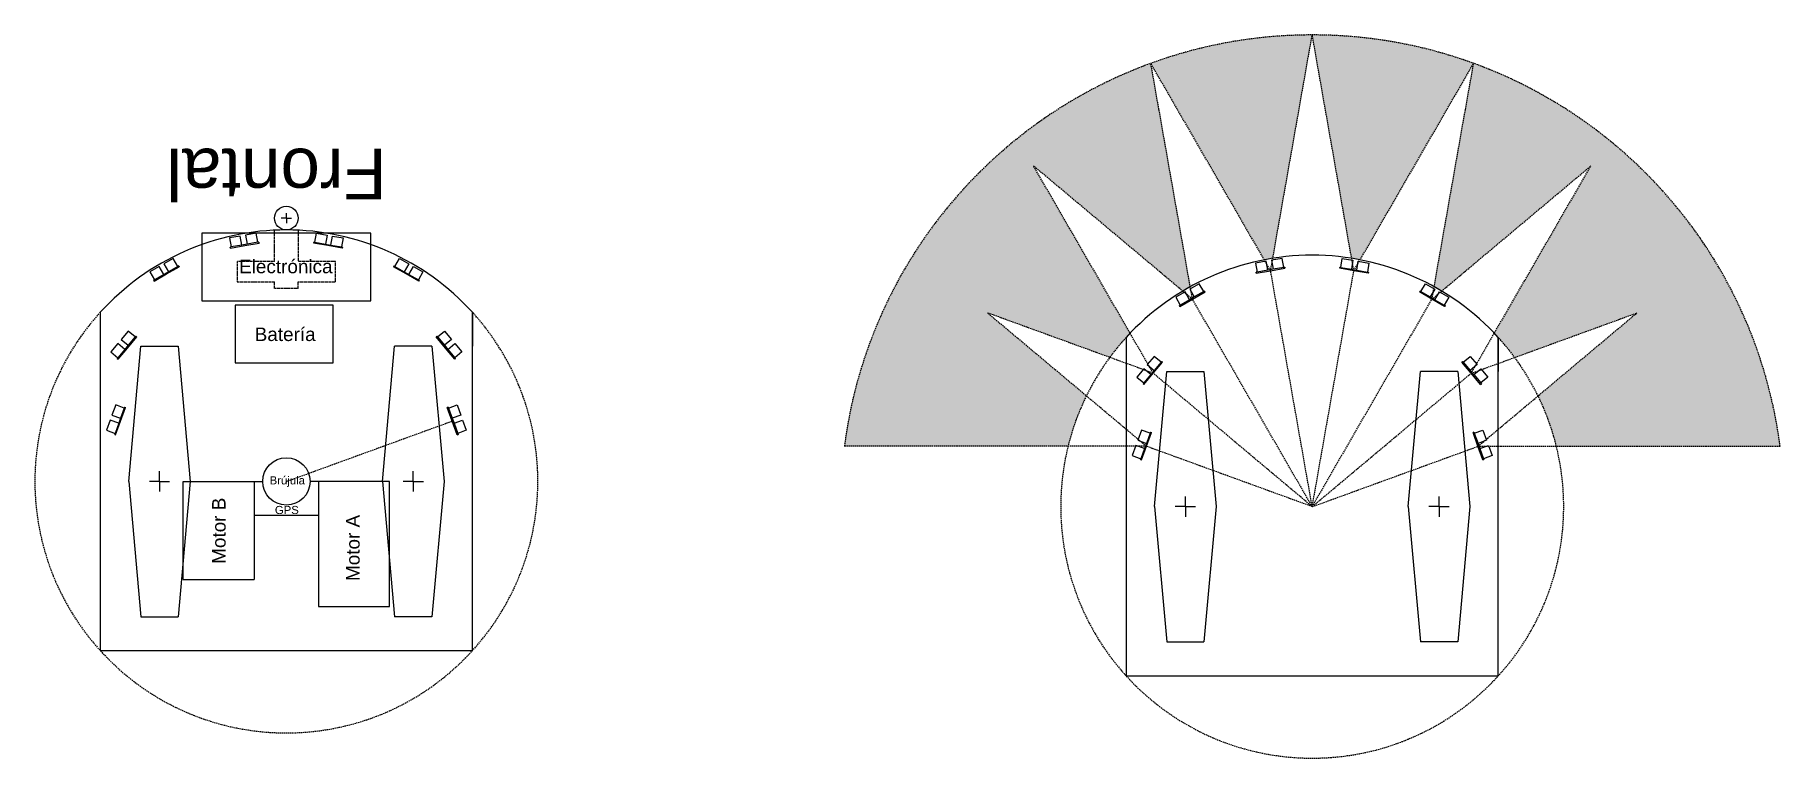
# Model space of a CAD drawing. Header units: millimetres. Extents: x 903 to 3483, y 841 to 1910.
import ezdxf

# ---------------------------------------------------------------- set-up
doc = ezdxf.new("R2010")
doc.units = ezdxf.units.MM
doc.linetypes.add('JIS_02_0.7', pattern=[1.35, 0.75, -0.6])
doc.linetypes.add('JIS_02_2.0', pattern=[3, 2, -1])
for name, color, linetype in [('BG', 7, 'JIS_02_0.7'), ('BG_2', 7, 'JIS_02_2.0'), ('Motores', 7, 'Continuous')]:
    doc.layers.add(name, color=color, linetype=linetype)
doc.styles.get("Standard").update_dxf_attribs({"font": 'arial.ttf'})

# ---------------------------------------------------------------- blocks, each defined once
blk = doc.blocks.new('motor_a')
for p, q in [((0, 185), (-105, 185)), ((-105, 185), (-105, 0)), ((0, 0), (0, 185)), ((-105, 0), (0, 0))]:
    blk.add_line(p, q)
at = {"insert": (-64.2, 37.8), "char_height": 20, "attachment_point": 1, "rotation": 90}
blk.add_mtext_dynamic_manual_height_columns('Motor A', width=114.314, gutter_width=12.5, heights=[0], dxfattribs=at)
blk = doc.blocks.new('motor_b')
for p, q in [((0, 0), (0, 145)), ((0, 145), (105, 145)), ((105, 145), (105, 0)), ((0, 0), (105, 0))]:
    blk.add_line(p, q)
at = {"insert": (42.7, 23.2), "char_height": 20, "attachment_point": 1, "rotation": 90}
blk.add_mtext_dynamic_manual_height_columns('Motor B', width=114.314, gutter_width=12.5, heights=[0], dxfattribs=at)
blk = doc.blocks.new('caja_electrónica')
for p, q in [((0, 100), (-250, 100)), ((-250, 100), (-250, 0)), ((0, 0), (0, 100)), ((-250, 0), (0, 0))]:
    blk.add_line(p, q)
at = {"insert": (-212.6, 61), "char_height": 20, "attachment_point": 1}
blk.add_mtext_dynamic_manual_height_columns('\\pxqc;Electrónica', width=173.577, gutter_width=12.5, heights=[0], dxfattribs=at)
blk = doc.blocks.new('batería')
at = {"layer": 'Motores'}
for p, q in [((-42.5, 145), (-42.5, 0)), ((42.5, 145), (-42.5, 145)), ((42.5, 0), (42.5, 145)), ((-42.5, 0), (42.5, 0))]:
    blk.add_line(p, q, dxfattribs=at)
at = {"insert": (-9.6, 67.9), "char_height": 20, "attachment_point": 1, "rotation": 90}
blk.add_mtext_dynamic_manual_height_columns('\\pxqc;Batería', width=11.859, gutter_width=12.5, heights=[1.5], dxfattribs=at)
blk = doc.blocks.new('HC-SR04')
for p, q in [((-21.5, 1.5), (-21.5, 0)), ((-21.5, 1.5), (-20, 1.5)), ((0, 0), (-21.5, 0)), ((-20, 1.5), (-20, 15)), ((-20, 15), (-4, 15)), ((-20, 1.5), (-4, 1.5)), ((-4, 15), (-4, 1.5)), ((-4, 1.5), (4, 1.5)), ((21.5, 0), (0, 0)), ((4, 1.5), (4, 15)), ((4, 15), (20, 15)), ((4, 1.5), (20, 1.5)), ((20, 15), (20, 1.5)), ((20, 1.5), (21.5, 1.5)), ((21.5, 0), (21.5, 1.5)), ((21.5, 1.5), (21.5, 0)), ((21.5, 0), (21.5, 0))]:
    blk.add_line(p, q)

msp = doc.modelspace()

# ---------------------------------------------------------------- hatches: boundary and pattern name
at = {"layer": 'BG_2'}
h = msp.add_hatch(dxfattribs=at)
h.set_pattern_fill('ACAD_ISO07W100', color=256)
h.paths.add_polyline_path([(2311.2, 1499.1), (2492, 1433.3, -0.025642), (2516.2, 1462.7, -0.005795), (2522.1, 1469), (2379.2, 1716.5), (2599.8, 1531.3, -0.008617), (2610.9, 1537.7), (2552.7, 1867.9, 0.280391), (2099.7, 1301.9), (2430.4, 1301.9, -0.053434), (2457.5, 1376.3)])
h.paths.add_polyline_path([(2791.2, 1910, 0.087489), (2552.7, 1867.9), (2720.4, 1577.6, -0.008617), (2733, 1579.8)])
h.paths.add_polyline_path([(3029.7, 1867.9, 0.087489), (2791.2, 1910), (2849.4, 1579.8, -0.008617), (2862, 1577.6)])
h.paths.add_polyline_path([(3203.2, 1716.5), (3060.3, 1469, -0.005795), (3066.2, 1462.7, -0.025642), (3090.3, 1433.3), (3271.2, 1499.1), (3124.9, 1376.3, -0.053434), (3152, 1301.9), (3482.7, 1301.9, 0.280391), (3029.7, 1867.9), (2971.4, 1537.7, -0.008617), (2982.5, 1531.3)])

# ---------------------------------------------------------------- linework, layer by layer
for p, q in [((1275, 1639.2), (1267.5, 1639.2)), ((1275, 1639.2), (1275, 1646.7)), ((1275, 1639.2), (1275, 1631.7)), ((1275, 1639.2), (1282.5, 1639.2)), ((1000, 1500), (1000, 1000)), ((1550, 1000), (1550, 1500)), ((1550, 1500), (1550, 1450)), ((1042, 1250), (1060, 1450)), ((1060, 1450), (1115, 1450)), ((1115, 1450), (1133, 1250)), ((1417, 1250), (1435, 1450)), ((1490, 1450), (1435, 1450)), ((1490, 1450), (1508, 1250)), ((2516.2, 1462.7), (2516.2, 962.7)), ((3066.2, 962.7), (3066.2, 1462.7)), ((3066.2, 1462.7), (3066.2, 1412.7)), ((2558.2, 1212.7), (2576.2, 1412.7)), ((2576.2, 1412.7), (2631.2, 1412.7)), ((2631.2, 1412.7), (2649.2, 1212.7)), ((2933.2, 1212.7), (2951.2, 1412.7)), ((3006.2, 1412.7), (2951.2, 1412.7)), ((3006.2, 1412.7), (3024.2, 1212.7)), ((1087.5, 1250), (1087.5, 1265)), ((1462.5, 1250), (1462.5, 1265)), ((1042, 1250), (1060, 1050)), ((1087.5, 1250), (1072.5, 1250)), ((1087.5, 1250), (1087.5, 1235)), ((1087.5, 1250), (1102.5, 1250)), ((1133, 1250), (1115, 1050)), ((1227.5, 1250), (1240, 1250)), ((1322.5, 1250), (1310, 1250)), ((1417, 1250), (1435, 1050)), ((1462.5, 1250), (1447.5, 1250)), ((1462.5, 1250), (1462.5, 1235)), ((1462.5, 1250), (1477.5, 1250)), ((1508, 1250), (1490, 1050)), ((1550, 1000), (1550, 1250)), ((2558.2, 1212.7), (2576.2, 1012.7)), ((2603.7, 1212.7), (2588.7, 1212.7)), ((2603.7, 1212.7), (2603.7, 1227.7)), ((2603.7, 1212.7), (2603.7, 1197.7)), ((2603.7, 1212.7), (2618.7, 1212.7)), ((2649.2, 1212.7), (2631.2, 1012.7)), ((2933.2, 1212.7), (2951.2, 1012.7)), ((2978.7, 1212.7), (2963.7, 1212.7)), ((2978.7, 1212.7), (2978.7, 1227.7)), ((2978.7, 1212.7), (2978.7, 1197.7)), ((2978.7, 1212.7), (2993.7, 1212.7)), ((3024.2, 1212.7), (3006.2, 1012.7)), ((3066.2, 962.7), (3066.2, 1212.7)), ((1227.5, 1200), (1322.5, 1200)), ((1060, 1050), (1115, 1050)), ((1490, 1050), (1435, 1050)), ((2576.2, 1012.7), (2631.2, 1012.7)), ((3006.2, 1012.7), (2951.2, 1012.7)), ((1000, 1000), (1550, 1000)), ((2516.2, 962.7), (3066.2, 962.7))]:
    msp.add_line(p, q)
for centre, radius in [((1275, 1639.2), 17.5), ((1275, 1250), 35)]:
    msp.add_circle(centre, radius)
for centre in [(1275, 1250), (2791.2, 1212.7)]:
    msp.add_arc(centre, 371.7, 42.2737, 137.7263)
at = {"layer": 'BG'}
for p, q in [((1257.5, 1575), (1257.5, 1621.2)), ((1292.5, 1621.2), (1292.5, 1575)), ((1257.5, 1575), (1202.5, 1575)), ((1202.5, 1575), (1202.5, 1545)), ((1347.5, 1575), (1292.5, 1575)), ((1347.5, 1545), (1347.5, 1575)), ((1202.5, 1545), (1257.5, 1545)), ((1257.5, 1535), (1257.5, 1545)), ((1275, 1535), (1257.5, 1535)), ((1292.5, 1535), (1275, 1535)), ((1292.5, 1545), (1347.5, 1545)), ((1292.5, 1535), (1292.5, 1545))]:
    msp.add_line(p, q, dxfattribs=at)
at = {"layer": 'BG_2'}
for p, q in [((2729.7, 1561.4), (2791.2, 1910)), ((2852.7, 1561.4), (2791.2, 1910)), ((2729.7, 1561.4), (2552.7, 1867.9)), ((2614.2, 1519.3), (2552.7, 1867.9)), ((2852.7, 1561.4), (3029.7, 1867.9)), ((2968.2, 1519.3), (3029.7, 1867.9)), ((2614.2, 1519.3), (2379.2, 1716.5)), ((2556.2, 1409.9), (2379.2, 1716.5)), ((2968.2, 1519.3), (3203.2, 1716.5)), ((3026.2, 1409.9), (3203.2, 1716.5)), ((2791.2, 1212.7), (2729.7, 1561.4)), ((2791.2, 1212.7), (2852.7, 1561.4)), ((2556.2, 1409.9), (2311.2, 1499.1)), ((2546.2, 1301.9), (2311.2, 1499.1)), ((2791.2, 1212.7), (2614.2, 1519.3)), ((2791.2, 1212.7), (2968.2, 1519.3)), ((3026.2, 1409.9), (3271.2, 1499.1)), ((3036.2, 1301.9), (3271.2, 1499.1)), ((2791.2, 1212.7), (2556.2, 1409.9)), ((2791.2, 1212.7), (3026.2, 1409.9)), ((1275, 1250), (1520, 1339.2)), ((2546.2, 1301.9), (2099.7, 1301.9)), ((2791.2, 1212.7), (2546.2, 1301.9)), ((2791.2, 1212.7), (3036.2, 1301.9)), ((3036.2, 1301.9), (3482.7, 1301.9))]:
    msp.add_line(p, q, dxfattribs=at)
for centre, radius, start, end in [((2791.2, 1212.7), 697.2, 7.3479, 172.6521), ((1275, 1250), 371.7, 137.7263, 42.2737), ((2791.2, 1212.7), 371.7, 137.7263, 42.2737)]:
    msp.add_arc(centre, radius, start, end, dxfattribs=at)

# ---------------------------------------------------------------- block references
for name, p in [('caja_electrónica', (1400, 1516.7)), ('motor_b', (1122.5, 1105)), ('motor_a', (1427.5, 1065))]:
    msp.add_blockref(name, p)
at = {"xscale": -1}
for p, rotation in [((1213.5, 1598.6), 9.999999999999964), ((1098, 1556.6), 30.00000000000006), ((2729.7, 1561.4), 9.999999999999964), ((2614.2, 1519.3), 30.00000000000006), ((1040, 1447.2), 50.00000000000006), ((2556.2, 1409.9), 50.00000000000006), ((1030, 1339.2), 70), ((2546.2, 1301.9), 70)]:
    msp.add_blockref('HC-SR04', p, dxfattribs=dict(at, rotation=rotation))
for name, p, rotation in [('HC-SR04', (1336.5, 1598.6), 350.0000000000001), ('HC-SR04', (1452, 1556.6), 329.9999999999999), ('HC-SR04', (2852.7, 1561.4), 350.0000000000001), ('HC-SR04', (2968.2, 1519.3), 329.9999999999999), ('batería', (1199.4, 1467.9), 270), ('HC-SR04', (1510, 1447.2), 309.9999999999999), ('HC-SR04', (3026.2, 1409.9), 309.9999999999999), ('HC-SR04', (1520, 1339.2), 290), ('HC-SR04', (3036.2, 1301.9), 290)]:
    msp.add_blockref(name, p, dxfattribs=dict(rotation=rotation))

# ---------------------------------------------------------------- texts
at = {"insert": (1423.5, 1666.7), "char_height": 75, "attachment_point": 1, "rotation": 180}
msp.add_mtext_dynamic_manual_height_columns('Frontal', width=308.955, gutter_width=12.5, heights=[0], dxfattribs=at)
at = {"char_height": 12, "attachment_point": 1}
for s, width, heights, insert in [('Brújula', 12.104, [2.85], (1250.3, 1257.6)), ('GPS', 35, [14.5], (1258, 1213.8))]:
    msp.add_mtext_dynamic_manual_height_columns(s, width=width, gutter_width=12.5, heights=heights, dxfattribs=dict(at, insert=insert))

doc.saveas('drawing.dxf')
